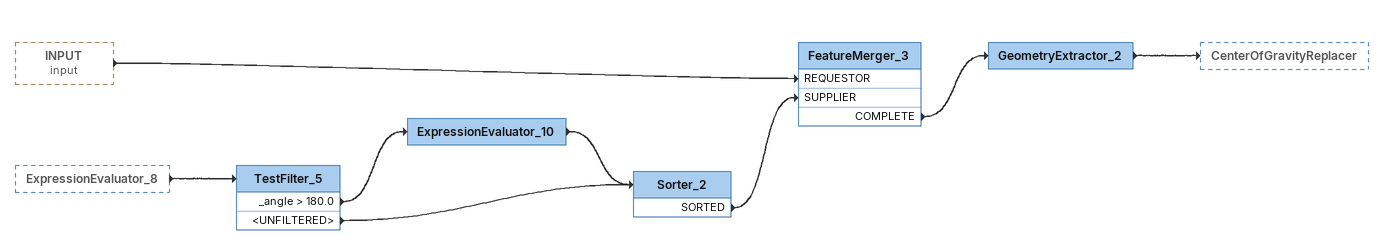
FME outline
INPUT (input) [outside]
    -> FeatureMerger_3 [REQUESTOR]
ExpressionEvaluator_8 [outside]
    -> TestFilter_5
TestFilter_5
    _angle > 180.0 -> ExpressionEvaluator_10
    <UNFILTERED> -> Sorter_2
ExpressionEvaluator_10
    -> Sorter_2
Sorter_2
    SORTED -> FeatureMerger_3 [SUPPLIER]
FeatureMerger_3
    COMPLETE -> GeometryExtractor_2
GeometryExtractor_2
    -> CenterOfGravityReplacer
